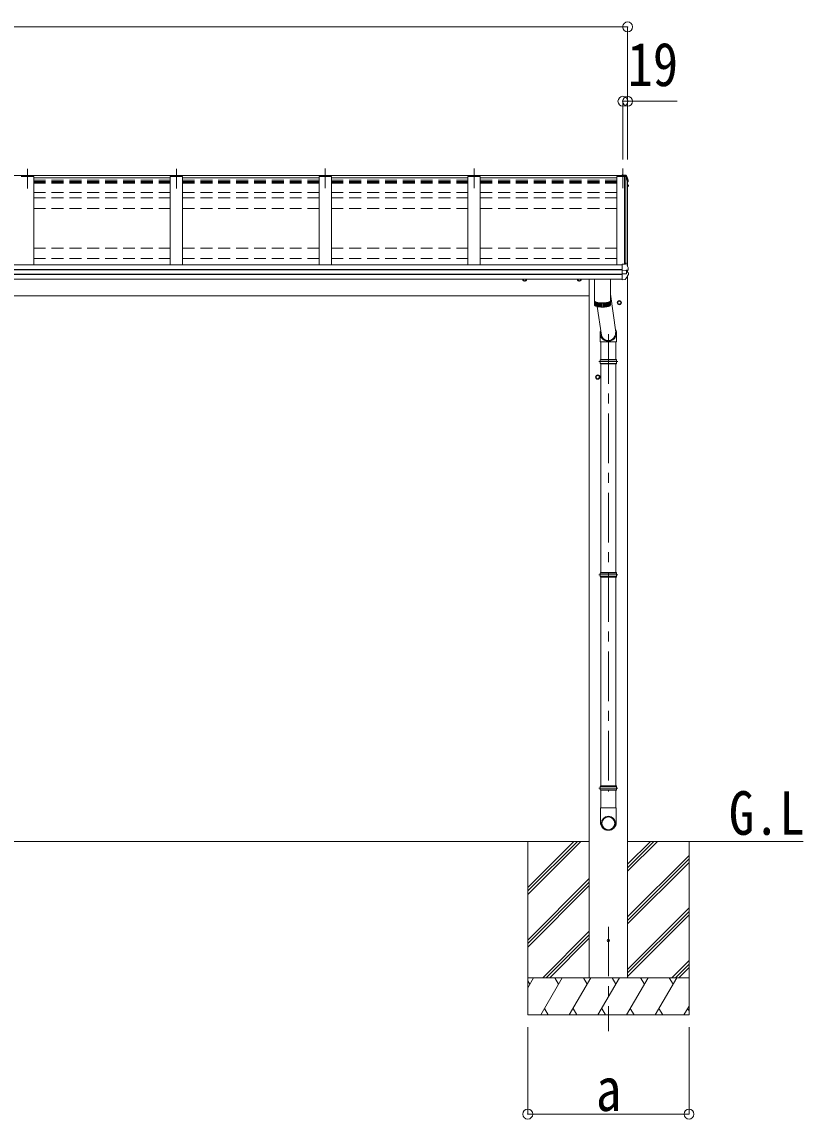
# Model space of a CAD drawing. Units: millimetres at full size, sheet at 1:40; details may follow other scales. Extents: x -11243 to 11243, y -7760 to 7760.
# Drawn here: x -4601 to -1452, y -5309 to -884 of the extents above; entities that cross this region are included whole.
import ezdxf
from ezdxf.enums import TextEntityAlignment as Align

# ---------------------------------------------------------------- set-up
doc = ezdxf.new("R2010")
doc.units = ezdxf.units.MM
doc.header["$LTSCALE"] = 40
doc.header["$PDMODE"] = 32
doc.header["$PDSIZE"] = 40
doc.linetypes.add('CHAIN1', pattern=[8, 5, -1, 1, -1])
doc.linetypes.add('DASHED1', pattern=[1.8, 1.2, -0.6])
for name, color, linetype, lineweight in [('0-0_0', 7, 'Continuous', 9), ('0-1_本体', 5, 'CHAIN1', 9), ('0-3_ELV2', 4, 'Continuous', 9), ('0-6_OTH_LINE', 6, 'Continuous', 9), ('0-7_SHAPE', 4, 'Continuous', 9), ('0-9_OUTLINE', 7, 'Continuous', 9)]:
    doc.layers.add(name, color=color, linetype=linetype, lineweight=lineweight)
doc.styles.add('ＭＳ ゴシック', font='')
doc.styles.get('ＭＳ ゴシック').set_extended_font_data('MS Gothic')

msp = doc.modelspace()

# ---------------------------------------------------------------- linework, layer by layer
at = {"layer": '0-0_0'}
for p, q in [((-2314.04, -4189.17), (-8043.04, -4189.17)), ((-2562.04, -4189.17), (-2562.04, -4889.17)), ((-2562.04, -4375.15), (-2376.06, -4189.17)), ((-2562.04, -4389.29), (-2361.92, -4189.17)), ((-2562.04, -4403.43), (-2347.77, -4189.17)), ((-2562.04, -4191.3), (-2559.91, -4189.17)), ((-1452.41, -4189.17), (-2160.04, -4189.17)), ((-2160.04, -4309.8), (-2039.41, -4189.17)), ((-2160.04, -4295.66), (-2053.55, -4189.17)), ((-2160.04, -4281.51), (-2067.69, -4189.17)), ((-1912.04, -4189.17), (-1912.04, -4889.17)), ((-2160.04, -4493.64), (-1912.04, -4245.65)), ((-2160.04, -4507.79), (-1912.04, -4259.79)), ((-2160.04, -4521.93), (-1912.04, -4273.93)), ((-2562.04, -4587.28), (-2314.04, -4339.28)), ((-2562.04, -4601.42), (-2314.04, -4353.42)), ((-2562.04, -4615.56), (-2314.04, -4367.56)), ((-2160.04, -4705.78), (-1912.04, -4457.78)), ((-2160.04, -4719.92), (-1912.04, -4471.92)), ((-2160.04, -4734.06), (-1912.04, -4486.06)), ((-2501.8, -4739.17), (-2314.04, -4551.41)), ((-2487.65, -4739.17), (-2314.04, -4565.55)), ((-2473.51, -4739.17), (-2314.04, -4579.69)), ((-1981.3, -4739.17), (-1912.04, -4669.91)), ((-1967.15, -4739.17), (-1912.04, -4684.05)), ((-1953.01, -4739.17), (-1912.04, -4698.19)), ((-1912.04, -4739.17), (-2562.04, -4739.17)), ((-2562.04, -4779.26), (-2538.89, -4739.17)), ((-2553.89, -4765.15), (-2562.04, -4751.03)), ((-2510.02, -4889.17), (-2423.42, -4739.17)), ((-2438.42, -4765.15), (-2453.42, -4739.17)), ((-2394.55, -4889.17), (-2307.95, -4739.17)), ((-2322.95, -4765.15), (-2337.95, -4739.17)), ((-2279.08, -4889.17), (-2192.48, -4739.17)), ((-2207.48, -4765.15), (-2222.48, -4739.17)), ((-2163.61, -4889.17), (-2077.01, -4739.17)), ((-2092.01, -4765.15), (-2107.01, -4739.17)), ((-2048.14, -4889.17), (-1961.54, -4739.17)), ((-1991.54, -4739.17), (-1976.54, -4765.15)), ((-2495.02, -4863.19), (-2480.02, -4889.17)), ((-2379.55, -4863.19), (-2364.55, -4889.17)), ((-2264.08, -4863.19), (-2249.08, -4889.17)), ((-2148.61, -4863.19), (-2133.61, -4889.17)), ((-2033.14, -4863.19), (-2018.14, -4889.17)), ((-1932.67, -4889.17), (-1912.04, -4853.43)), ((-1917.67, -4863.19), (-1912.04, -4872.95)), ((-2562.04, -4889.17), (-1912.04, -4889.17))]:
    msp.add_line(p, q, dxfattribs=at)
at = {"layer": '0-0_0', "linetype": 'DASHED1'}
msp.add_line((-2160.04, -4739.17), (-2314.04, -4739.17), dxfattribs=at)
at = {"layer": '0-1_本体'}
for p, q in [((-4578.54, -1476.18), (-4578.54, -1555.44)), ((-3978.54, -1476.18), (-3978.54, -1555.44)), ((-3378.54, -1475.79), (-3378.54, -1555.05)), ((-2778.54, -1475.79), (-2778.54, -1555.05)), ((-2178.54, -1475.79), (-2178.54, -1555.05)), ((-2237.04, -2143.26), (-2237.04, -3987.88)), ((-2237.04, -4533.22), (-2237.04, -4954.3))]:
    msp.add_line(p, q, dxfattribs=at)
at = {"layer": '0-3_ELV2'}
for p, q in [((-2181.54, -1504.07), (-2181.54, -1501.21)), ((-2181.54, -1501.21), (-2167.38, -1501.98)), ((-2178.54, -1504.07), (-2181.54, -1504.07)), ((-2178.54, -1504.07), (-2178.54, -1507.29)), ((-2178.54, -1507.35), (-2178.54, -1504.07)), ((-2167.71, -1506.91), (-2167.34, -1504.44)), ((-4553.54, -1507.35), (-4603.54, -1507.35)), ((-4553.54, -1507.35), (-4553.54, -1863.61)), ((-4553.54, -1512.75), (-4003.54, -1512.75)), ((-3953.54, -1507.35), (-4003.54, -1507.35)), ((-4003.54, -1507.35), (-4003.54, -1863.61)), ((-3953.54, -1507.35), (-3953.54, -1863.61)), ((-3953.54, -1512.75), (-3403.54, -1512.75)), ((-3353.54, -1507.35), (-3403.54, -1507.35)), ((-3403.54, -1507.35), (-3403.54, -1863.61)), ((-3353.54, -1507.35), (-3353.54, -1863.61)), ((-3353.54, -1512.75), (-2803.54, -1512.75)), ((-2753.54, -1507.35), (-2803.54, -1507.35)), ((-2803.54, -1507.35), (-2803.54, -1863.61)), ((-2753.54, -1507.35), (-2753.54, -1863.61)), ((-2753.54, -1512.75), (-2203.54, -1512.75)), ((-2166.66, -1507.35), (-2203.54, -1507.35)), ((-2203.54, -1507.35), (-2203.54, -1863.61)), ((-2178.54, -1506.31), (-2167.71, -1506.91)), ((-2167.71, -1507.29), (-2178.54, -1507.29)), ((-2172.24, -1861.03), (-2172.24, -1507.35)), ((-2167.71, -1506.91), (-2167.71, -1507.34)), ((-2167.56, -1507.13), (-2167.34, -1505.64)), ((-2166.36, -1507.19), (-2167.56, -1507.13)), ((-2159.54, -1525.9), (-2166.66, -1507.35)), ((-2166.54, -1507.66), (-2166.54, -1855.66)), ((-2159.54, -1525.9), (-2159.54, -1870.18)), ((-2159.54, -1526.93), (-2158.97, -1526.82)), ((-2159.54, -1527.28), (-2158.97, -1527.17)), ((-2158.12, -1528.53), (-2159.54, -1528.8)), ((-2159.54, -1540.59), (-2158.4, -1540.73)), ((-2159.54, -1544.6), (-2157.71, -1544.95)), ((-2158.68, -1546.29), (-2159.54, -1546.13)), ((-2157.06, -1523.24), (-2157.06, -1527.25)), ((-2156.7, -1541.85), (-2156.7, -1541.91)), ((-2156.66, -1542.18), (-2156.66, -1546.23)), ((-8175.54, -1863.61), (-2181.54, -1863.61)), ((-8175.54, -1883.13), (-2181.54, -1883.13)), ((-8175.54, -1884.04), (-2181.54, -1884.04)), ((-8175.54, -1901.27), (-2181.54, -1901.27)), ((-2181.54, -1924.05), (-2181.54, -1860.58)), ((-2181.54, -1885.89), (-2166.74, -1885.99)), ((-2181.54, -1899.75), (-2166.74, -1899.54)), ((-2165.09, -1885.89), (-2158.71, -1885.1)), ((-2164.54, -1885.83), (-2164.54, -1899.62)), ((-2164.54, -1893.61), (-2157.3, -1895.01)), ((-2159.54, -1885.21), (-2159.54, -1894.58)), ((-2157.83, -1884.96), (-2157.84, -1884.96)), ((-2157.83, -1884.96), (-2157.77, -1884.95)), ((-2156.96, -1883.97), (-2156.96, -1877.46)), ((-2156.49, -1902.52), (-2156.49, -1895.99)), ((-8175.54, -1903.24), (-2181.54, -1903.24)), ((-8175.54, -1921.26), (-2181.54, -1921.26)), ((-2314.04, -1921.26), (-2314.04, -4739.17)), ((-2181.54, -1924.05), (-2169.95, -1923.43)), ((-2169.16, -1922.96), (-2169.17, -1922.98)), ((-2160.04, -1908.67), (-2160.04, -4739.17)), ((-8043.04, -1989.17), (-2314.04, -1989.17))]:
    msp.add_line(p, q, dxfattribs=at)
at = {"layer": '0-3_ELV2', "linetype": 'DASHED1'}
for p, q in [((-4553.54, -1522.87), (-4003.54, -1522.87)), ((-4553.54, -1527.71), (-4003.54, -1527.71)), ((-4553.54, -1529.25), (-4003.54, -1529.25)), ((-4553.54, -1531.21), (-4003.54, -1531.21)), ((-4553.54, -1534.98), (-4003.54, -1534.98)), ((-3953.54, -1522.87), (-3403.54, -1522.87)), ((-3953.54, -1527.71), (-3403.54, -1527.71)), ((-3953.54, -1529.25), (-3403.54, -1529.25)), ((-3953.54, -1531.21), (-3403.54, -1531.21)), ((-3953.54, -1534.98), (-3403.54, -1534.98)), ((-3353.54, -1522.87), (-2803.54, -1522.87)), ((-3353.54, -1527.71), (-2803.54, -1527.71)), ((-3353.54, -1529.25), (-2803.54, -1529.25)), ((-3353.54, -1531.21), (-2803.54, -1531.21)), ((-3353.54, -1534.98), (-2803.54, -1534.98)), ((-2753.54, -1522.87), (-2203.54, -1522.87)), ((-2753.54, -1527.71), (-2203.54, -1527.71)), ((-2753.54, -1529.25), (-2203.54, -1529.25)), ((-2753.54, -1531.21), (-2203.54, -1531.21)), ((-2753.54, -1534.98), (-2203.54, -1534.98)), ((-4553.54, -1572.29), (-4003.54, -1572.29)), ((-3953.54, -1572.29), (-3403.54, -1572.29)), ((-3353.54, -1572.29), (-2803.54, -1572.29)), ((-2753.54, -1572.29), (-2203.54, -1572.29)), ((-4553.54, -1593.44), (-4003.54, -1593.44)), ((-4553.54, -1635.96), (-4003.54, -1635.96)), ((-3953.54, -1593.44), (-3403.54, -1593.44)), ((-3953.54, -1635.96), (-3403.54, -1635.96)), ((-3353.54, -1593.44), (-2803.54, -1593.44)), ((-3353.54, -1635.96), (-2803.54, -1635.96)), ((-2753.54, -1593.44), (-2203.54, -1593.44)), ((-2753.54, -1635.96), (-2203.54, -1635.96)), ((-4553.54, -1796.23), (-4003.54, -1796.23)), ((-3953.54, -1796.23), (-3403.54, -1796.23)), ((-3353.54, -1796.23), (-2803.54, -1796.23)), ((-2753.54, -1796.23), (-2203.54, -1796.23)), ((-4553.54, -1838.74), (-4003.54, -1838.74)), ((-3953.54, -1838.74), (-3403.54, -1838.74)), ((-3353.54, -1838.74), (-2803.54, -1838.74)), ((-2753.54, -1838.74), (-2203.54, -1838.74))]:
    msp.add_line(p, q, dxfattribs=at)
at = {"layer": '0-3_ELV2'}
for points in [[(-8178.54, -1507.35), (-8178.54, -1504.07), (-2178.54, -1504.07)], [(-2181.54, -1503.64), (-2167.34, -1504.44), (-2167.34, -1505.64), (-2166.22, -1505.7)], [(-2164.73, -1503.19), (-2160.49, -1513.8), (-2157.14, -1522.74), (-2157.08, -1523.02), (-2157.07, -1523.08)], [(-2167.64, -1507.34), (-2167.56, -1506.78), (-2167.56, -1507.13)], [(-2164.73, -1506.76), (-2163.74, -1509.25), (-2162.75, -1511.74), (-2161.78, -1514.24), (-2160.83, -1516.75), (-2159.88, -1519.26), (-2158.96, -1521.78), (-2158.04, -1524.3), (-2157.14, -1526.82)], [(-2156.83, -1546.87), (-2158.3, -1549.41), (-2159.54, -1551.54)], [(-2157.07, -1523.08), (-2157.06, -1523.18), (-2157.07, -1523.24)], [(-2156.7, -1541.86), (-2156.67, -1542.04), (-2156.66, -1542.18)], [(-2181.54, -1860.58), (-2167.54, -1861.26), (-2167.54, -1855.61), (-2165.77, -1855.7)], [(-2164.9, -1856.32), (-2163.86, -1858.91), (-2162.84, -1861.49), (-2161.84, -1864.09), (-2160.84, -1866.68), (-2159.87, -1869.29), (-2158.9, -1871.9), (-2157.96, -1874.51), (-2157.02, -1877.13)], [(-2165.09, -1885.89), (-2165.34, -1885.92), (-2165.49, -1885.94)], [(-2160.31, -1885.19), (-2159.08, -1885.14), (-2157.84, -1884.96)], [(-2157.02, -1877.13), (-2156.97, -1877.34), (-2156.96, -1877.46)], [(-2574.53, -1928.96), (-2581.03, -1925.21), (-2581.03, -1921.26)], [(-2574.53, -1928.96), (-2568.03, -1925.21), (-2568.03, -1921.26)], [(-2354.54, -1928.96), (-2361.04, -1925.21), (-2361.04, -1921.26)], [(-2354.54, -1928.96), (-2348.04, -1925.21), (-2348.04, -1921.26)], [(-2193.04, -2023.96), (-2199.54, -2020.21), (-2199.54, -2012.7), (-2193.04, -2008.95)], [(-2193.04, -2023.96), (-2186.54, -2020.21), (-2186.54, -2012.7), (-2193.04, -2008.95)], [(-2280.04, -2323.96), (-2286.54, -2320.21), (-2286.54, -2312.7), (-2280.04, -2308.95)], [(-2280.04, -2323.96), (-2273.54, -2320.21), (-2273.54, -2312.7), (-2280.04, -2308.95)]]:
    msp.add_lwpolyline(points, dxfattribs=at)
for centre, radius in [((-2193.04, -2016.46), 8.5), ((-2193.04, -2016.46), 7.7), ((-2193.04, -2016.46), 6.5), ((-2280.04, -2316.46), 8.5), ((-2280.04, -2316.46), 7.7), ((-2280.04, -2316.46), 6.5), ((-2237.04, -4589.17), 5)]:
    msp.add_circle(centre, radius, dxfattribs=at)
for centre, radius, start, end in [((-2166.96, -1504.56), 2.62, 31.83445, 99.24), ((-2166.38, -1507.49), 0.3, 21.99494, 87.04231), ((-2166.31, -1507.4), 1.7, 22.00225, 87.0423), ((-2628.47, -1693.75), 498.52, 19.56907, 21.95354), ((-2591.3, -1297.97), 499.04, 329.90411, 330.14673), ((-2591.3, -1298.32), 499.04, 329.90411, 330.14673), ((-2159.03, -1526.53), 0.3, 280.95393, 327.06409), ((-2159.03, -1526.88), 0.299, 280.88931, 19.51522), ((-2158.74, -1546.58), 0.299, 330.19129, 79.12168), ((-2158.41, -1543.06), 2.32, 60.30373, 87.34859), ((-2158.36, -1527.25), 1.3, 280.88938, 19.44863), ((-2157.96, -1542.14), 1.3, 10.02543, 80.23195), ((-2157.96, -1546.23), 1.3, 330.27138, 79.1216), ((-2165.83, -1856.7), 1, 22.05378, 87.04045), ((-2164.2, -1883.27), 16.37, 265.48312, 268.58725), ((-2157.96, -1883.97), 1, 281.45361, 0), ((-2157.49, -1895.99), 0.998, 0.05121, 79.086), ((-2157.49, -1902.52), 1, 329.32149, 0), ((-2574.53, -1921.46), 8.5, 178.68472, 1.31528), ((-2574.53, -1921.46), 7.7, 178.54804, 1.45196), ((-2574.53, -1921.46), 6.5, 178.27976, 1.72024), ((-2354.54, -1921.46), 8.5, 178.68482, 1.31518), ((-2354.54, -1921.46), 7.7, 178.54815, 1.45185), ((-2354.54, -1921.46), 6.5, 178.27991, 1.72009), ((-2170, -1922.43), 1, 273.10735, 326.38063), ((-2551.44, -1668.82), 459.05, 326.38357, 329.32444)]:
    msp.add_arc(centre, radius, start, end, dxfattribs=at)
for centre, major_axis, ratio, start_param, end_param in [((-2165.38, -1878.37), (-9.96, -2.12), 0.734427, 1.2806875, 1.4059912), ((-2165.38, -1907.15), (-9.97, 1.96), 0.736539, 4.8664216, 4.9917253), ((-2165.54, -1899.43), (-1, 0.195), 0.067217, 2.8005545, 3.1546872)]:
    msp.add_ellipse(centre, major_axis=major_axis, ratio=ratio, start_param=start_param, end_param=end_param, dxfattribs=at)
at = {"layer": '0-6_OTH_LINE'}
for p, q in [((-8197.54, -904.07), (-2159.54, -904.07)), ((-2159.54, -904.07), (-2159.54, -1439.54)), ((-2178.54, -1204.07), (-2178.54, -1439.54)), ((-2178.54, -1204.07), (-2159.54, -1204.07)), ((-2159.54, -1204.07), (-2159.54, -1439.54)), ((-2159.54, -1204.07), (-1959.32, -1204.07)), ((-2562.04, -5289.15), (-2562.04, -4939.17)), ((-1912.04, -5289.15), (-1912.04, -4939.17)), ((-2562.04, -5289.15), (-1912.04, -5289.15))]:
    msp.add_line(p, q, dxfattribs=at)
for p in [(-2159.54, -904.07), (-2178.54, -1204.07), (-2159.54, -1204.07), (-2562.04, -5289.15), (-1912.04, -5289.15)]:
    msp.add_point(p, dxfattribs=at)
at = {"layer": '0-9_OUTLINE'}
for p, q in [((-2293.04, -1921.26), (-2293.04, -2009.37)), ((-2229.04, -2009.37), (-2229.04, -1921.26)), ((-2229.04, -1982.13), (-2207.39, -2135.36)), ((-2293.04, -2010.33), (-2293.04, -2025.79)), ((-2292.45, -2027.34), (-2292.45, -2011.89)), ((-2291.22, -2013.07), (-2291.22, -2028.53)), ((-2289.41, -2029.62), (-2289.41, -2014.16)), ((-2287.04, -2015.16), (-2287.04, -2030.61)), ((-2284.17, -2031.51), (-2284.17, -2016.05)), ((-2282.74, -2031.87), (-2265.4, -2147.01)), ((-2280.85, -2032.29), (-2280.85, -2016.83)), ((-2277.15, -2017.49), (-2277.15, -2032.94)), ((-2273.14, -2018), (-2273.14, -2033.45)), ((-2268.89, -2018.36), (-2268.89, -2033.81)), ((-2264.5, -2018.56), (-2264.5, -2034.02)), ((-2260.03, -2018.61), (-2260.03, -2034.06)), ((-2255.59, -2018.49), (-2255.59, -2033.94)), ((-2251.26, -2018.21), (-2251.26, -2033.67)), ((-2247.12, -2017.79), (-2247.12, -2033.24)), ((-2243.26, -2017.21), (-2243.26, -2032.67)), ((-2239.74, -2016.51), (-2239.74, -2031.96)), ((-2236.64, -2015.69), (-2236.64, -2031.14)), ((-2234.01, -2014.77), (-2234.01, -2030.22)), ((-2231.92, -2013.76), (-2231.92, -2029.22)), ((-2230.39, -2012.71), (-2230.39, -2028.17)), ((-2229.04, -2025.79), (-2229.04, -2010.33)), ((-2270.42, -2142.75), (-2270.42, -2174.34)), ((-2204.43, -2143.17), (-2204.43, -2174.34)), ((-2204.43, -2174.34), (-2270.42, -2174.34)), ((-2267.04, -2174.34), (-2267.04, -2245.21)), ((-2207.04, -2174.34), (-2207.04, -2245.21)), ((-2275.04, -2254.21), (-2199.04, -2254.21)), ((-2269.64, -2247.21), (-2204.44, -2247.21)), ((-2269.04, -2245.21), (-2205.04, -2245.21)), ((-2269.04, -2245.21), (-2269.04, -2247.21)), ((-2205.04, -2245.21), (-2205.04, -2247.21)), ((-2269.64, -2261.21), (-2204.44, -2261.21)), ((-2269.04, -2261.21), (-2269.04, -2263.21)), ((-2269.04, -2263.21), (-2205.04, -2263.21)), ((-2267.04, -2263.21), (-2267.04, -3105.18)), ((-2207.04, -2263.21), (-2207.04, -3105.18)), ((-2205.04, -2261.21), (-2205.04, -2263.21)), ((-2275.04, -3114.18), (-2199.04, -3114.18)), ((-2269.64, -3107.18), (-2204.44, -3107.18)), ((-2269.64, -3121.18), (-2204.44, -3121.18)), ((-2269.04, -3105.18), (-2205.04, -3105.18)), ((-2269.04, -3105.18), (-2269.04, -3107.18)), ((-2269.04, -3121.18), (-2269.04, -3123.18)), ((-2269.04, -3123.18), (-2205.04, -3123.18)), ((-2267.04, -3123.18), (-2267.04, -3965.15)), ((-2207.04, -3123.18), (-2207.04, -3965.15)), ((-2205.04, -3105.18), (-2205.04, -3107.18)), ((-2205.04, -3121.18), (-2205.04, -3123.18)), ((-2275.04, -3974.15), (-2199.04, -3974.15)), ((-2269.64, -3967.15), (-2204.44, -3967.15)), ((-2269.64, -3981.15), (-2204.44, -3981.15)), ((-2269.04, -3965.15), (-2205.04, -3965.15)), ((-2269.04, -3965.15), (-2269.04, -3967.15)), ((-2269.04, -3981.15), (-2269.04, -3983.15)), ((-2205.04, -3965.15), (-2205.04, -3967.15)), ((-2205.04, -3981.15), (-2205.04, -3983.15)), ((-2269.04, -3983.15), (-2205.04, -3983.15)), ((-2267.04, -3983.15), (-2267.04, -4054.15)), ((-2207.04, -3983.15), (-2207.04, -4054.15)), ((-2205.19, -4054.15), (-2268.89, -4054.15)), ((-2268.89, -4054.15), (-2268.89, -4113.43)), ((-2205.19, -4054.15), (-2205.19, -4113.43))]:
    msp.add_line(p, q, dxfattribs=at)
for points in [[(-2293.04, -2009.37), (-2293.03, -2009.51), (-2292.92, -2010.07), (-2292.67, -2010.62), (-2292.27, -2011.17), (-2291.73, -2011.71), (-2291.05, -2012.24), (-2290.23, -2012.76), (-2289.28, -2013.26), (-2288.19, -2013.75), (-2286.99, -2014.21), (-2285.67, -2014.66), (-2284.23, -2015.07), (-2282.69, -2015.47), (-2281.05, -2015.83), (-2279.32, -2016.16), (-2277.5, -2016.47), (-2275.61, -2016.74), (-2273.66, -2016.98), (-2271.64, -2017.18), (-2269.58, -2017.35), (-2267.48, -2017.48), (-2265.35, -2017.57), (-2263.2, -2017.63), (-2261.04, -2017.65)], [(-2293.04, -2025.79), (-2293.03, -2025.93), (-2292.92, -2026.49), (-2292.67, -2027.04), (-2292.27, -2027.59), (-2291.73, -2028.13), (-2291.05, -2028.66), (-2290.23, -2029.18), (-2289.28, -2029.68), (-2288.19, -2030.17), (-2286.99, -2030.63), (-2285.67, -2031.08), (-2284.23, -2031.49), (-2282.69, -2031.89), (-2281.05, -2032.25), (-2279.32, -2032.59), (-2277.5, -2032.89), (-2275.61, -2033.16), (-2273.66, -2033.4), (-2271.64, -2033.6), (-2269.58, -2033.77), (-2267.48, -2033.9), (-2265.35, -2033.99), (-2263.2, -2034.05), (-2261.04, -2034.07)], [(-2292.98, -2009.85), (-2293, -2009.91), (-2293.03, -2010.47), (-2292.92, -2011.03), (-2292.67, -2011.59), (-2292.27, -2012.14), (-2291.73, -2012.68), (-2291.05, -2013.21), (-2290.23, -2013.73), (-2289.28, -2014.23), (-2288.19, -2014.71), (-2286.99, -2015.18), (-2285.67, -2015.62), (-2284.23, -2016.04), (-2282.69, -2016.43), (-2281.05, -2016.8), (-2279.32, -2017.13), (-2277.5, -2017.43), (-2275.61, -2017.71), (-2273.66, -2017.94), (-2271.64, -2018.15), (-2269.58, -2018.31), (-2267.48, -2018.45), (-2265.35, -2018.54), (-2263.2, -2018.6), (-2261.04, -2018.62)], [(-2291.33, -2012.03), (-2290.89, -2012.5), (-2290.25, -2013.02), (-2289.47, -2013.53), (-2288.56, -2014.02), (-2287.52, -2014.5), (-2286.36, -2014.96), (-2285.08, -2015.4), (-2283.69, -2015.81), (-2282.2, -2016.2), (-2280.6, -2016.56), (-2278.91, -2016.89), (-2277.14, -2017.19), (-2275.3, -2017.46), (-2273.39, -2017.69), (-2271.42, -2017.89), (-2269.4, -2018.06), (-2267.34, -2018.19), (-2265.26, -2018.28), (-2263.15, -2018.34), (-2261.04, -2018.36)], [(-2261.04, -2017.65), (-2258.88, -2017.63), (-2256.73, -2017.57), (-2254.6, -2017.48), (-2252.49, -2017.35), (-2250.43, -2017.18), (-2248.42, -2016.98), (-2246.46, -2016.74), (-2244.57, -2016.47), (-2242.76, -2016.16), (-2241.03, -2015.83), (-2239.39, -2015.47), (-2237.84, -2015.07), (-2236.41, -2014.66), (-2235.09, -2014.21), (-2233.88, -2013.75), (-2232.8, -2013.26), (-2231.85, -2012.76), (-2231.03, -2012.24), (-2230.35, -2011.71), (-2229.81, -2011.17), (-2229.41, -2010.62), (-2229.15, -2010.07), (-2229.04, -2009.51), (-2229.04, -2009.37)], [(-2261.04, -2018.62), (-2258.88, -2018.6), (-2256.73, -2018.54), (-2254.6, -2018.45), (-2252.49, -2018.31), (-2250.43, -2018.15), (-2248.42, -2017.94), (-2246.46, -2017.71), (-2244.57, -2017.43), (-2242.76, -2017.13), (-2241.03, -2016.8), (-2239.39, -2016.43), (-2237.84, -2016.04), (-2236.41, -2015.62), (-2235.09, -2015.18), (-2233.88, -2014.71), (-2232.8, -2014.23), (-2231.85, -2013.73), (-2231.03, -2013.21), (-2230.35, -2012.68), (-2229.81, -2012.14), (-2229.41, -2011.59), (-2229.15, -2011.03), (-2229.04, -2010.47), (-2229.08, -2009.91), (-2229.09, -2009.85)], [(-2261.04, -2018.36), (-2258.92, -2018.34), (-2256.82, -2018.28), (-2254.73, -2018.19), (-2252.67, -2018.06), (-2250.66, -2017.89), (-2248.69, -2017.69), (-2246.78, -2017.46), (-2244.93, -2017.19), (-2243.16, -2016.89), (-2241.47, -2016.56), (-2239.88, -2016.2), (-2238.38, -2015.81), (-2236.99, -2015.4), (-2235.71, -2014.96), (-2234.55, -2014.5), (-2233.51, -2014.02), (-2232.6, -2013.53), (-2231.83, -2013.02), (-2231.19, -2012.5), (-2230.74, -2012.03)], [(-2261.04, -2034.07), (-2258.88, -2034.05), (-2256.73, -2033.99), (-2254.6, -2033.9), (-2252.49, -2033.77), (-2250.43, -2033.6), (-2248.42, -2033.4), (-2246.46, -2033.16), (-2244.57, -2032.89), (-2242.76, -2032.59), (-2241.03, -2032.25), (-2239.39, -2031.89), (-2237.84, -2031.49), (-2236.41, -2031.08), (-2235.09, -2030.63), (-2233.88, -2030.17), (-2232.8, -2029.68), (-2231.85, -2029.18), (-2231.03, -2028.66), (-2230.35, -2028.13), (-2229.81, -2027.59), (-2229.41, -2027.04), (-2229.15, -2026.49), (-2229.04, -2025.93), (-2229.04, -2025.79)]]:
    msp.add_lwpolyline(points, dxfattribs=at)
for centre, radius, start, end in [((-2242.79, -2254.21), 27.75, 165.38919, 194.61079), ((-2231.29, -2254.21), 27.75, 0, 14.61083), ((-2231.29, -2254.21), 27.75, 345.38917, 0), ((-2242.79, -3114.18), 27.75, 165.38919, 194.61079), ((-2231.29, -3114.18), 27.75, 0, 14.61083), ((-2231.29, -3114.18), 27.75, 345.38917, 0), ((-2242.79, -3974.15), 27.75, 165.38919, 194.61079), ((-2231.29, -3974.15), 27.75, 0, 14.61083), ((-2231.29, -3974.15), 27.75, 345.38917, 0), ((-2237.89, -4113.43), 31, 180, 270), ((-2236.19, -4113.43), 31, 270, 0)]:
    msp.add_arc(centre, radius, start, end, dxfattribs=at)
for centre, major_axis, ratio, start_param, end_param in [((-2237.43, -2139.66), (-33, -3.09), 0.972144, 5.8034438, 9.8593375), ((-2237.36, -2139.65), (-2.75, 29.4), 0.995638, 1.5707963, 4.7150999)]:
    msp.add_ellipse(centre, major_axis=major_axis, ratio=ratio, start_param=start_param, end_param=end_param, dxfattribs=at)
for major_axis in [(-28.29, 0), (-25.83, 0)]:
    msp.add_ellipse((-2237.04, -4116.24), major_axis=major_axis, ratio=0.996195, dxfattribs=at)

# ---------------------------------------------------------------- texts
at = {"layer": '0-6_OTH_LINE', "color": 7, "style": 'ＭＳ ゴシック', "width": 0.85}
for s, p in [('19', (-2159.64, -1195.66)), ('a', (-2287.04, -5329.15))]:
    msp.add_text(s, height=176, dxfattribs=at).set_placement(p, align=Align.BOTTOM_LEFT)
at = {"layer": '0-7_SHAPE', "color": 7, "style": 'ＭＳ ゴシック', "width": 0.85}
msp.add_text('G.L', height=176, dxfattribs=at).set_placement((-1751.43, -4215.45), align=Align.BOTTOM_LEFT)

doc.saveas('drawing.dxf')
